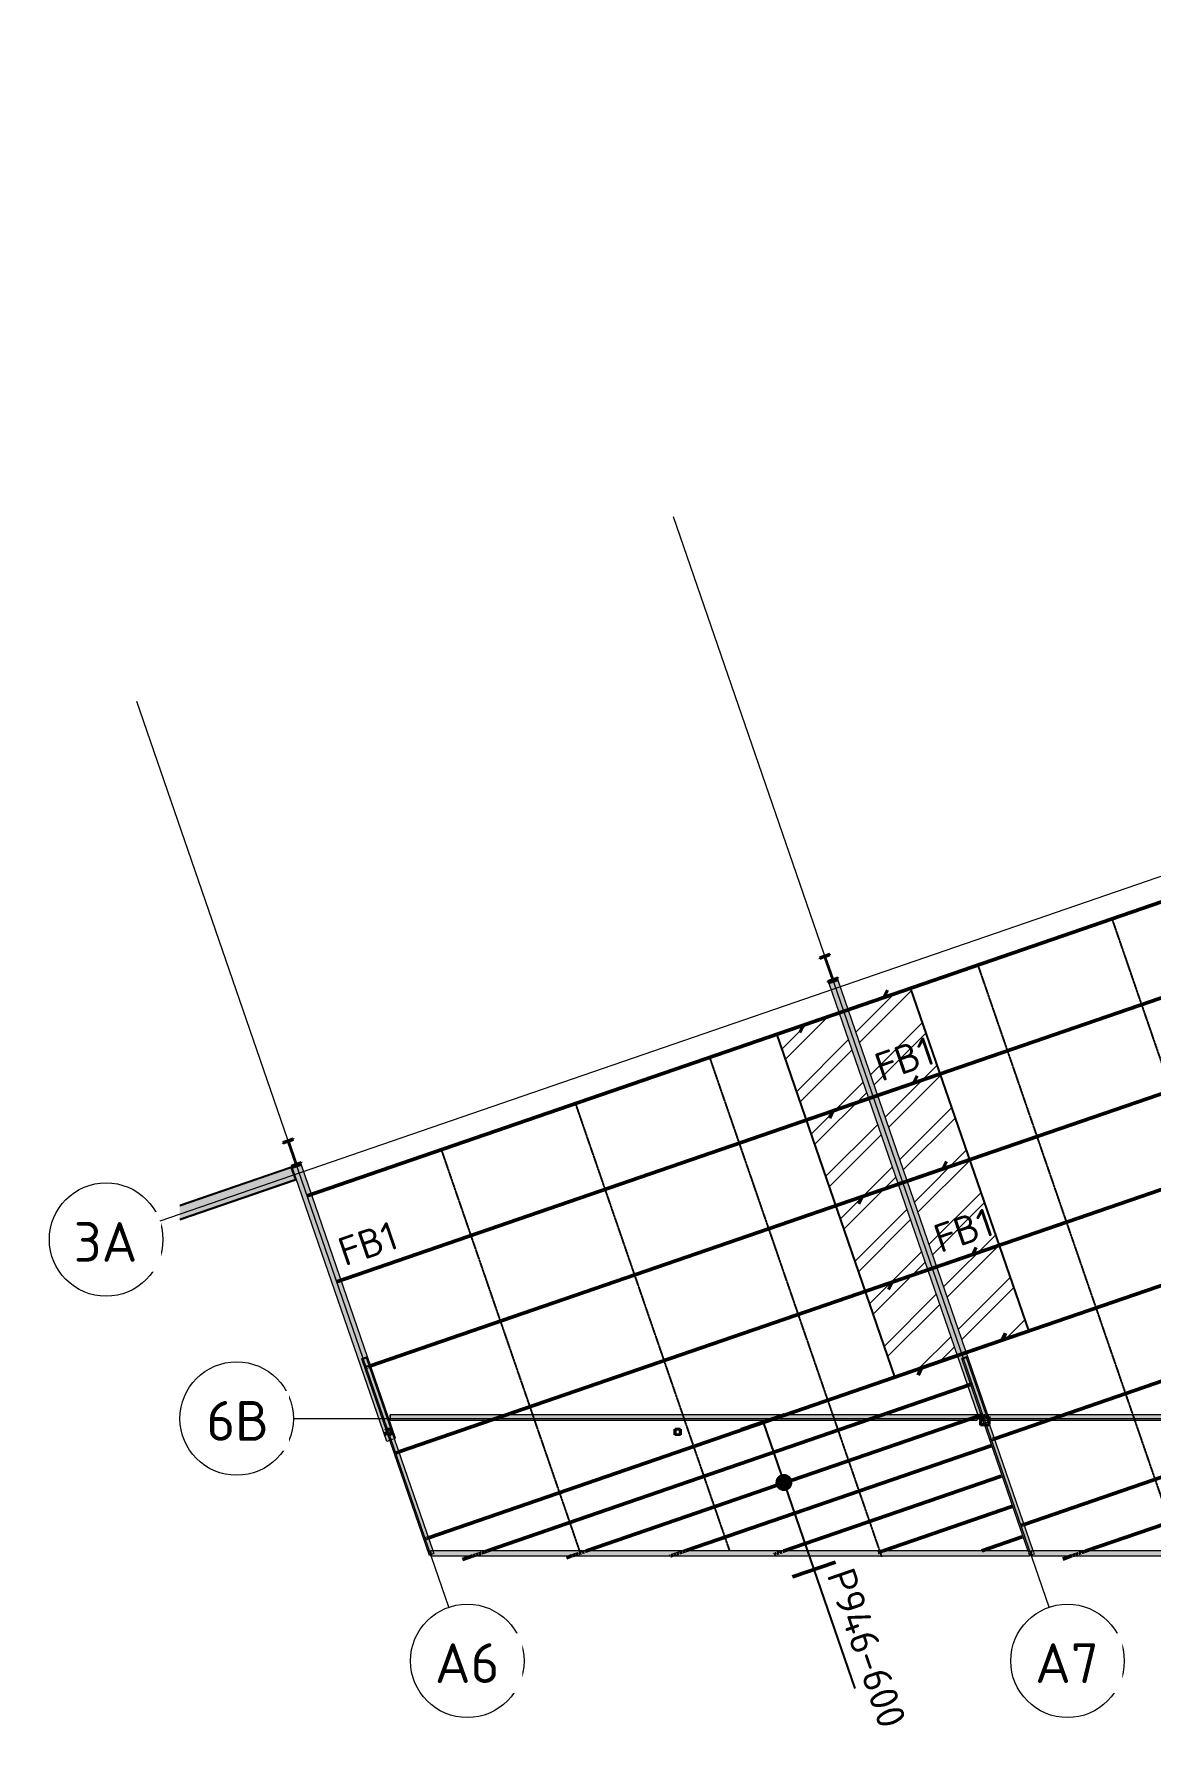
# Model space of a CAD drawing. Header units: millimetres. Extents: x 632 to 197946, y -2790 to 4041528.
# Drawn here: x 86553 to 106219, y 3964303 to 3994255 of the extents above; entities that cross this region are included whole.
import ezdxf

# ---------------------------------------------------------------- set-up
doc = ezdxf.new("R2010")
doc.units = ezdxf.units.MM
for name, pattern in [('Dash', [7, 5, -2]), ('Hidden', [4, 3, -1]), ('Hidden Half', [3, 2, -1])]:
    doc.linetypes.add(name, pattern=pattern)
for name, color, linetype, lineweight in [('A-010-M_LINE', 90, 'Continuous', 13), ('S-280-A_STRUCT_FRAME', 2, 'Continuous', 18), ('S-280-M_COLUMN', 52, 'Continuous', 13), ('S-280-M_STRUCT_FRAME', 12, 'Continuous', 13), ('S-280-MH_COLUMN', 52, 'Hidden Half', 13), ('Z-000-T_TEXT', 131, 'Continuous', 25), ('Z-030-M_GRID', 191, 'Continuous', 13), ('Z-033_T_GRIDREF', 31, 'Continuous', 13), ('Z-060-M_DETAIL', 92, 'Continuous', 25)]:
    doc.layers.add(name, color=color, linetype=linetype, lineweight=lineweight)
doc.styles.add('ISOCPEUR_1', font='isocpeur.ttf', dxfattribs={"height": 700})
doc.styles.add('ISOCPEUR_2', font='isocpeur.ttf', dxfattribs={"height": 500})
doc.styles.add('ISOCPEUR_3', font='isocpeur.ttf', dxfattribs={"height": 2.5})

# ---------------------------------------------------------------- blocks, each defined once
blk = doc.blocks.new('NRP_Column-Steel-UB - SC121 - 460UB67_1-4110092-S6_011 - LOWER PURLIN PLAN - PART 1')
at = {"layer": 'S-280-M_COLUMN', "linetype": 'Hidden Half', "lineweight": 35}
blk.add_hatch(color=256, dxfattribs=at).paths.add_polyline_path([(-95, 0), (95, 0), (95, 13), (16, 13), (8, 16), (4, 24), (4, 430), (8, 438), (16, 441), (95, 441), (95, 454), (-95, 454), (-95, 441), (-16, 441), (-8, 438), (-4, 430), (-4, 24), (-8, 16), (-16, 13), (-95, 13)])
at = {"layer": 'S-280-M_COLUMN', "lineweight": 35}
for p, q in [((95, 454), (-95, 454)), ((-95, 454), (-95, 441)), ((-95, 441), (-16, 441)), ((-4, 430), (-4, 24)), ((4, 24), (4, 430)), ((16, 441), (95, 441)), ((95, 441), (95, 454)), ((-16, 13), (-95, 13)), ((-95, 13), (-95, 0)), ((-95, 0), (95, 0)), ((95, 13), (16, 13)), ((95, 0), (95, 13))]:
    blk.add_line(p, q, dxfattribs=at)
for centre, start, end in [((-16, 430), 0, 90), ((16, 430), 90, 180), ((-16, 24), 270, 0), ((16, 24), 180, 270)]:
    blk.add_arc(centre, 11.4, start, end, dxfattribs=at)
blk = doc.blocks.new('NRP_Framing-Steel-Purlin Z - P916 - EZ250-24-3997823-S6_011 - LOWER PURLIN PLAN - PART 1')
at = {"layer": 'S-280-M_STRUCT_FRAME', "color": 1, "lineweight": 50}
for p, q in [((-2387479, 3977271), (-2397644, 3973771)), ((-2387417, 3977398), (-2387479, 3977271))]:
    blk.add_line(p, q, dxfattribs=at)
blk = doc.blocks.new('NRP_Framing-Steel-Purlin Z - P916 - EZ250-24-3998015-S6_011 - LOWER PURLIN PLAN - PART 1')
at = {"layer": 'S-280-M_STRUCT_FRAME', "color": 1, "lineweight": 50}
for p, q in [((-2378024, 3980526), (-2388898, 3976782)), ((-2377962, 3980653), (-2378024, 3980526)), ((-2388898, 3976782), (-2388960, 3976655))]:
    blk.add_line(p, q, dxfattribs=at)
blk = doc.blocks.new('NRP_Framing-Steel-Purlin Z - P916 - EZ250-24-V49-S6_011 - LOWER PURLIN PLAN - PART 1')
at = {"layer": 'S-280-M_STRUCT_FRAME', "color": 1, "lineweight": 50}
for p, q in [((-2376401, 3976121), (-2376463, 3975994)), ((-2376463, 3975994), (-2380530, 3974594)), ((-2380812, 3974497), (-2387337, 3972250)), ((-2387337, 3972250), (-2387399, 3972123))]:
    blk.add_line(p, q, dxfattribs=at)
blk = doc.blocks.new('NRP_Framing-Steel-Purlin C - P946 - EC250-24-4000827-S6_011 - LOWER PURLIN PLAN - PART 1')
at = {"layer": 'S-280-M_STRUCT_FRAME', "color": 1, "lineweight": 50}
blk.add_line((-2385041, 3967760), (-2385754, 3967514), dxfattribs=at)
blk.add_line((-2385041, 3967760), (-2385754, 3967514), dxfattribs=at)
blk = doc.blocks.new('NRP_Framing-Steel-PFC - B308 - 250PFC-4155613-S6_011 - LOWER PURLIN PLAN - PART 1')
at = {"layer": 'S-280-M_STRUCT_FRAME', "linetype": 'Dash'}
for points in [[(-2399889, 3973608), (-2399889, 3973592), (-2397929, 3974267), (-2397934, 3974281)], [(-2399889, 3973359), (-2397857, 3974059), (-2397929, 3974267), (-2399889, 3973592)], [(-2399889, 3973344), (-2397852, 3974045), (-2397857, 3974059), (-2399889, 3973359)]]:
    blk.add_hatch(color=9, dxfattribs=at).paths.add_polyline_path(points)
at = {"layer": 'S-280-M_STRUCT_FRAME', "color": 55}
for p, q in [((-2397934, 3974281), (-2399889, 3973608)), ((-2397929, 3974267), (-2399889, 3973592)), ((-2397934, 3974281), (-2397929, 3974267)), ((-2397929, 3974267), (-2397857, 3974059)), ((-2397857, 3974059), (-2399889, 3973359)), ((-2397852, 3974045), (-2399889, 3973344)), ((-2397857, 3974059), (-2397852, 3974045))]:
    blk.add_line(p, q, dxfattribs=at)
at = {"layer": 'S-280-M_STRUCT_FRAME', "color": 55, "linetype": 'Dash'}
for p, q in [((-2397929, 3974267), (-2399889, 3973592)), ((-2397857, 3974059), (-2399889, 3973359))]:
    blk.add_line(p, q, dxfattribs=at)
blk = doc.blocks.new('NRP_Framing-Steel-PFC - OR308 - 250PFC-3898688-S6_011 - LOWER PURLIN PLAN - PART 1')
at = {"layer": 'S-280-M_STRUCT_FRAME', "linetype": 'Dash'}
for points in [[(-2386107, 3970895), (-2386100, 3970898), (-2386104, 3970909), (-2386112, 3970907), (-2386108, 3970898)], [(-2384903, 3967431), (-2384877, 3967440), (-2384877, 3967514), (-2384848, 3967514), (-2386022, 3970924), (-2386107, 3970895), (-2384943, 3967514), (-2384903, 3967514)], [(-2386100, 3970898), (-2386022, 3970925), (-2386026, 3970936), (-2386103, 3970907)]]:
    blk.add_hatch(color=9, dxfattribs=at).paths.add_polyline_path(points)
at = {"layer": 'S-280-M_STRUCT_FRAME', "color": 55}
for p, q in [((-2386026, 3970937), (-2386112, 3970907)), ((-2386104, 3970909), (-2386026, 3970936)), ((-2386026, 3970936), (-2386026, 3970937)), ((-2386022, 3970925), (-2386026, 3970936)), ((-2386112, 3970907), (-2386107, 3970895)), ((-2386107, 3970895), (-2386022, 3970924)), ((-2386107, 3970895), (-2384943, 3967514)), ((-2386100, 3970898), (-2386104, 3970909)), ((-2386022, 3970925), (-2386100, 3970898)), ((-2386022, 3970924), (-2386022, 3970925)), ((-2384848, 3967514), (-2386022, 3970924)), ((-2384877, 3967440), (-2384903, 3967431))]:
    blk.add_line(p, q, dxfattribs=at)
at = {"layer": 'S-280-M_STRUCT_FRAME', "color": 55, "linetype": 'Dash'}
for p, q in [((-2384943, 3967514), (-2384913, 3967428)), ((-2384903, 3967431), (-2384913, 3967428)), ((-2384828, 3967457), (-2384877, 3967440)), ((-2384828, 3967457), (-2384848, 3967514))]:
    blk.add_line(p, q, dxfattribs=at)
blk = doc.blocks.new('NRP_Framing-Steel-PFC - B309 - 300PFC-4143857-S6_011 - LOWER PURLIN PLAN - PART 1')
at = {"layer": 'S-280-M_STRUCT_FRAME', "linetype": 'Dash'}
for points in [[(-2396178, 3969910), (-2396183, 3969910), (-2396183, 3969828), (-2396178, 3969828)], [(-2396183, 3969820), (-2396178, 3969820), (-2396178, 3969828), (-2396183, 3969828), (-2396183, 3969828)], [(-2396178, 3969820), (-2385838, 3969820), (-2385838, 3969910), (-2396178, 3969910), (-2396178, 3969846)]]:
    blk.add_hatch(color=9, dxfattribs=at).paths.add_polyline_path(points)
at = {"layer": 'S-280-M_STRUCT_FRAME', "color": 55}
for p, q in [((-2396183, 3969828), (-2396183, 3969910)), ((-2396183, 3969910), (-2396183, 3969910)), ((-2396183, 3969910), (-2396183, 3969820)), ((-2396178, 3969910), (-2396183, 3969910)), ((-2396178, 3969828), (-2396183, 3969828)), ((-2396183, 3969820), (-2396178, 3969820)), ((-2396178, 3969820), (-2396178, 3969910)), ((-2396178, 3969910), (-2396178, 3969910)), ((-2396178, 3969910), (-2396178, 3969828)), ((-2385838, 3969910), (-2396178, 3969910)), ((-2396178, 3969820), (-2385838, 3969820)), ((-2385838, 3969910), (-2385838, 3969820))]:
    blk.add_line(p, q, dxfattribs=at)
at = {"layer": 'S-280-M_STRUCT_FRAME', "color": 55, "linetype": 'Dash'}
for p, q in [((-2396183, 3969910), (-2396183, 3969910)), ((-2396183, 3969910), (-2396183, 3969910)), ((-2396178, 3969910), (-2396178, 3969910)), ((-2396178, 3969910), (-2396178, 3969910)), ((-2396178, 3969828), (-2396178, 3969828))]:
    blk.add_line(p, q, dxfattribs=at)
blk = doc.blocks.new('NRP_Framing-Steel-PFC - B309 - 300PFC-3900281-S6_011 - LOWER PURLIN PLAN - PART 1')
at = {"layer": 'S-280-M_STRUCT_FRAME', "linetype": 'Dash'}
blk.add_hatch(color=9, dxfattribs=at).paths.add_polyline_path([(-2385642, 3969820), (-2375286, 3969820), (-2375286, 3969910), (-2385651, 3969910), (-2385622, 3969826), (-2385644, 3969826)])
at = {"layer": 'S-280-M_STRUCT_FRAME', "color": 55, "linetype": 'Dash'}
for p, q in [((-2385718, 3969828), (-2385718, 3969910)), ((-2385718, 3969910), (-2385718, 3969910)), ((-2385718, 3969910), (-2385718, 3969820)), ((-2385713, 3969910), (-2385718, 3969910)), ((-2385718, 3969910), (-2385718, 3969910)), ((-2385713, 3969828), (-2385718, 3969828)), ((-2385718, 3969820), (-2385713, 3969820)), ((-2385713, 3969820), (-2385713, 3969910)), ((-2385713, 3969910), (-2385713, 3969910)), ((-2385713, 3969910), (-2385713, 3969828)), ((-2385651, 3969910), (-2385713, 3969910)), ((-2385713, 3969910), (-2385713, 3969910)), ((-2385713, 3969828), (-2385713, 3969828)), ((-2385713, 3969820), (-2385642, 3969820))]:
    blk.add_line(p, q, dxfattribs=at)
at = {"layer": 'S-280-M_STRUCT_FRAME', "color": 55}
for p, q in [((-2375286, 3969910), (-2385651, 3969910)), ((-2385642, 3969820), (-2375286, 3969820)), ((-2375286, 3969910), (-2375286, 3969820))]:
    blk.add_line(p, q, dxfattribs=at)
blk = doc.blocks.new('NRP_Framing-Steel-PFC - B308 - 250PFC-V45-S6_011 - LOWER PURLIN PLAN - PART 1')
at = {"layer": 'S-280-M_STRUCT_FRAME', "linetype": 'Dash'}
for points in [[(-2384881, 3967432), (-2384877, 3967432), (-2384877, 3967440), (-2384881, 3967439)], [(-2384881, 3967424), (-2384877, 3967424), (-2384877, 3967432), (-2384881, 3967432), (-2384881, 3967428)], [(-2374326, 3967424), (-2374326, 3967514), (-2384877, 3967514), (-2384877, 3967424), (-2377465, 3967424)]]:
    blk.add_hatch(color=9, dxfattribs=at).paths.add_polyline_path(points)
at = {"layer": 'S-280-M_STRUCT_FRAME', "color": 55, "linetype": 'Dash'}
for p, q in [((-2384881, 3967439), (-2384881, 3967514)), ((-2384881, 3967514), (-2384881, 3967514)), ((-2384881, 3967514), (-2384881, 3967439)), ((-2384877, 3967514), (-2384881, 3967514)), ((-2384881, 3967514), (-2384881, 3967514)), ((-2384877, 3967514), (-2384877, 3967514)), ((-2384877, 3967514), (-2384877, 3967440)), ((-2384877, 3967514), (-2384877, 3967514)), ((-2384877, 3967432), (-2384877, 3967432))]:
    blk.add_line(p, q, dxfattribs=at)
at = {"layer": 'S-280-M_STRUCT_FRAME', "color": 55}
for p, q in [((-2384881, 3967432), (-2384881, 3967439)), ((-2384881, 3967439), (-2384881, 3967424)), ((-2384877, 3967432), (-2384881, 3967432)), ((-2384881, 3967424), (-2384877, 3967424)), ((-2384877, 3967424), (-2384877, 3967514)), ((-2374326, 3967514), (-2384877, 3967514)), ((-2384877, 3967440), (-2384877, 3967432)), ((-2384877, 3967424), (-2374326, 3967424)), ((-2374326, 3967514), (-2374326, 3967424))]:
    blk.add_line(p, q, dxfattribs=at)
blk = doc.blocks.new('NRP_Framing-Steel-PFC - B308 - 250PFC-4000334-S6_011 - LOWER PURLIN PLAN - PART 1')
at = {"layer": 'S-280-M_STRUCT_FRAME', "linetype": 'Dash'}
for points in [[(-2395470, 3967432), (-2395466, 3967432), (-2395466, 3967447), (-2395470, 3967445), (-2395470, 3967437)], [(-2395466, 3967424), (-2395466, 3967432), (-2395470, 3967432), (-2395470, 3967424), (-2395466, 3967424)], [(-2395466, 3967424), (-2384903, 3967424), (-2384903, 3967514), (-2395466, 3967514)]]:
    blk.add_hatch(color=9, dxfattribs=at).paths.add_polyline_path(points)
at = {"layer": 'S-280-M_STRUCT_FRAME', "color": 55, "linetype": 'Dash'}
for p, q in [((-2395470, 3967445), (-2395470, 3967514)), ((-2395470, 3967514), (-2395470, 3967514)), ((-2395470, 3967514), (-2395470, 3967445)), ((-2395466, 3967514), (-2395470, 3967514)), ((-2395470, 3967514), (-2395470, 3967514)), ((-2395466, 3967514), (-2395466, 3967514)), ((-2395466, 3967514), (-2395466, 3967447)), ((-2395466, 3967514), (-2395466, 3967514)), ((-2395466, 3967432), (-2395466, 3967432))]:
    blk.add_line(p, q, dxfattribs=at)
at = {"layer": 'S-280-M_STRUCT_FRAME', "color": 55}
for p, q in [((-2395470, 3967432), (-2395470, 3967445)), ((-2395470, 3967445), (-2395470, 3967424)), ((-2395466, 3967432), (-2395470, 3967432)), ((-2395470, 3967424), (-2395466, 3967424)), ((-2395466, 3967424), (-2395466, 3967514)), ((-2384903, 3967514), (-2395466, 3967514)), ((-2395466, 3967447), (-2395466, 3967432)), ((-2395466, 3967424), (-2384903, 3967424)), ((-2384903, 3967514), (-2384903, 3967424))]:
    blk.add_line(p, q, dxfattribs=at)
blk = doc.blocks.new('NRP_Framing-Steel-Purlin Z - P916 - EZ250-24-V48-S6_011 - LOWER PURLIN PLAN - PART 1')
at = {"layer": 'S-280-M_STRUCT_FRAME', "color": 1, "lineweight": 50}
for p, q in [((-2386439, 3974249), (-2396545, 3970769)), ((-2386377, 3974376), (-2386439, 3974249))]:
    blk.add_line(p, q, dxfattribs=at)
at = {"layer": 'S-280-M_STRUCT_FRAME', "color": 1, "linetype": 'Dash', "lineweight": 50}
blk.add_line((-2396545, 3970769), (-2396603, 3970749), dxfattribs=at)
blk = doc.blocks.new('NRP_Framing-Steel-Purlin Z - P916 - EZ250-24-V57-S6_011 - LOWER PURLIN PLAN - PART 1')
at = {"layer": 'S-280-M_STRUCT_FRAME', "color": 1, "lineweight": 50}
for p, q in [((-2385919, 3972738), (-2396025, 3969258)), ((-2385857, 3972865), (-2385919, 3972738))]:
    blk.add_line(p, q, dxfattribs=at)
at = {"layer": 'S-280-M_STRUCT_FRAME', "color": 1, "linetype": 'Dash', "lineweight": 50}
blk.add_line((-2396025, 3969258), (-2396083, 3969238), dxfattribs=at)
blk = doc.blocks.new('NRP_Framing-Steel-Purlin C - P946 - EC250-24-4000674-S6_011 - LOWER PURLIN PLAN - PART 1')
at = {"layer": 'S-280-M_STRUCT_FRAME', "color": 1, "lineweight": 50}
for p, q in [((-2385596, 3969368), (-2390980, 3967514)), ((-2385596, 3969368), (-2390980, 3967514)), ((-2391241, 3967424), (-2391244, 3967423)), ((-2391241, 3967424), (-2391244, 3967423))]:
    blk.add_line(p, q, dxfattribs=at)
at = {"layer": 'S-280-M_STRUCT_FRAME', "color": 1, "linetype": 'Dash', "lineweight": 50}
blk.add_line((-2390980, 3967514), (-2391241, 3967424), dxfattribs=at)
blk.add_line((-2390980, 3967514), (-2391241, 3967424), dxfattribs=at)
blk = doc.blocks.new('NRP_Framing-Steel-Purlin C - P946 - EC250-24-4000828-S6_011 - LOWER PURLIN PLAN - PART 1')
at = {"layer": 'S-280-M_STRUCT_FRAME', "color": 1, "lineweight": 50}
for p, q in [((-2385768, 3969908), (-2389098, 3968762)), ((-2385768, 3969908), (-2389098, 3968762)), ((-2389380, 3968665), (-2392721, 3967514)), ((-2389380, 3968665), (-2392721, 3967514)), ((-2392983, 3967424), (-2393073, 3967393)), ((-2392983, 3967424), (-2393073, 3967393))]:
    blk.add_line(p, q, dxfattribs=at)
at = {"layer": 'S-280-M_STRUCT_FRAME', "color": 1, "linetype": 'Dash', "lineweight": 50}
for p, q in [((-2385753, 3969913), (-2385768, 3969908)), ((-2385753, 3969913), (-2385768, 3969908)), ((-2392721, 3967514), (-2392983, 3967424)), ((-2392721, 3967514), (-2392983, 3967424))]:
    blk.add_line(p, q, dxfattribs=at)
blk = doc.blocks.new('NRP_Framing-Steel-Purlin C - P946 - EC250-24-4000829-S6_011 - LOWER PURLIN PLAN - PART 1')
at = {"layer": 'S-280-M_STRUCT_FRAME', "color": 1, "lineweight": 50}
for p, q in [((-2385952, 3970445), (-2394463, 3967514)), ((-2385952, 3970445), (-2394463, 3967514)), ((-2394725, 3967424), (-2394903, 3967363)), ((-2394725, 3967424), (-2394903, 3967363))]:
    blk.add_line(p, q, dxfattribs=at)
at = {"layer": 'S-280-M_STRUCT_FRAME', "color": 1, "linetype": 'Dash', "lineweight": 50}
for p, q in [((-2385938, 3970450), (-2385952, 3970445)), ((-2385938, 3970450), (-2385952, 3970445)), ((-2394463, 3967514), (-2394725, 3967424)), ((-2394463, 3967514), (-2394725, 3967424))]:
    blk.add_line(p, q, dxfattribs=at)
blk = doc.blocks.new('NRP_Framing-Steel-Purlin C - P946 - EC250-24-4000830-S6_011 - LOWER PURLIN PLAN - PART 1')
at = {"layer": 'S-280-M_STRUCT_FRAME', "color": 1, "lineweight": 50}
blk.add_line((-2385411, 3968832), (-2389238, 3967514), dxfattribs=at)
blk.add_line((-2385411, 3968832), (-2389238, 3967514), dxfattribs=at)
at = {"layer": 'S-280-M_STRUCT_FRAME', "color": 1, "linetype": 'Dash', "lineweight": 50}
blk.add_line((-2389238, 3967514), (-2389414, 3967453), dxfattribs=at)
blk.add_line((-2389238, 3967514), (-2389414, 3967453), dxfattribs=at)
blk = doc.blocks.new('NRP_Framing-Steel-Purlin C - P946 - EC250-24-4000831-S6_011 - LOWER PURLIN PLAN - PART 1')
at = {"layer": 'S-280-M_STRUCT_FRAME', "color": 1, "lineweight": 50}
blk.add_line((-2385226, 3968296), (-2387496, 3967514), dxfattribs=at)
blk.add_line((-2385226, 3968296), (-2387496, 3967514), dxfattribs=at)
at = {"layer": 'S-280-M_STRUCT_FRAME', "color": 1, "linetype": 'Dash', "lineweight": 50}
blk.add_line((-2387496, 3967514), (-2387584, 3967484), dxfattribs=at)
blk.add_line((-2387496, 3967514), (-2387584, 3967484), dxfattribs=at)
blk = doc.blocks.new('NRP_Framing-Steel-Purlin C - P946 - EC250-24-V52-S6_011 - LOWER PURLIN PLAN - PART 1')
at = {"layer": 'S-280-M_STRUCT_FRAME', "color": 1, "lineweight": 50}
for p, q in [((-2375379, 3970454), (-2383916, 3967514)), ((-2375379, 3970454), (-2383916, 3967514)), ((-2384177, 3967424), (-2384330, 3967371)), ((-2384177, 3967424), (-2384330, 3967371))]:
    blk.add_line(p, q, dxfattribs=at)
at = {"layer": 'S-280-M_STRUCT_FRAME', "color": 1, "linetype": 'Dash', "lineweight": 50}
for p, q in [((-2375365, 3970459), (-2375379, 3970454)), ((-2375365, 3970459), (-2375379, 3970454)), ((-2383916, 3967514), (-2384177, 3967424)), ((-2383916, 3967514), (-2384177, 3967424))]:
    blk.add_line(p, q, dxfattribs=at)
blk = doc.blocks.new('NRP_Extent _v2_ - 1-200-4007825-S6_011 - LOWER PURLIN PLAN - PART 1')
at = {"layer": 'Z-060-M_DETAIL'}
blk.add_hatch(color=256, dxfattribs=at).paths.add_polyline_path([(-145, 39), (-150, 0), (-145, -39), (-130, -75), (-106, -106), (-75, -130), (-39, -145), (0, -150), (39, -145), (75, -130), (106, -106), (130, -75), (145, -39), (150, 0), (145, 39), (130, 75), (106, 106), (75, 130), (39, 145), (0, 150), (-39, 145), (-75, 130), (-106, 106), (-130, 75)])
at = {"layer": 'Z-060-M_DETAIL', "lineweight": 50}
for p, q in [((-1622, 400), (-1622, -400)), ((1126, 400), (1126, -400))]:
    blk.add_line(p, q, dxfattribs=at)
at = {"layer": 'Z-060-M_DETAIL'}
for p, q in [((1126, 0), (-1622, 0)), ((-1622, 0), (-3844, 0))]:
    blk.add_line(p, q, dxfattribs=at)
blk = doc.blocks.new('NRP_Bridging Plan _v2_ - 3 Rows-4021480-S6_011 - LOWER PURLIN PLAN - PART 1')
at = {"layer": 'Z-060-M_DETAIL', "linetype": 'Hidden'}
for p, q in [((2170, 2403), (2170, -5115)), ((4670, 2403), (4670, -5115)), ((7170, 2403), (7170, -5115))]:
    blk.add_line(p, q, dxfattribs=at)
blk = doc.blocks.new('NRP_Bridging Plan _v2_ - 3 Rows-4021877-S6_011 - LOWER PURLIN PLAN - PART 1')
at = {"layer": 'Z-060-M_DETAIL', "linetype": 'Hidden'}
for p, q in [((2170, 2403), (2170, -8549)), ((4670, 2403), (4670, -8549)), ((7170, 2403), (7170, -8549))]:
    blk.add_line(p, q, dxfattribs=at)
blk = doc.blocks.new('Grid - NRP_Grid-Head-320187-S6_011 - LOWER PURLIN PLAN - PART 1')
at = {"layer": 'Z-033_T_GRIDREF'}
blk.add_circle((0, 0), 5, dxfattribs=at)
blk = doc.blocks.new('NRP_Fly Brace BN - FB1-4028766-S6_011 - LOWER PURLIN PLAN - PART 1')
at = {"layer": 'Z-000-T_TEXT'}
blk.add_line((0, 0), (5, 0), dxfattribs=at)
at = {"layer": 'Z-000-T_TEXT', "lineweight": 13, "insert": (1.11, 3.49), "char_height": 2.5, "width": 6.0928, "attachment_point": 1, "style": 'ISOCPEUR_3'}
blk.add_mtext('FB1', dxfattribs=at)

msp = doc.modelspace()

# ---------------------------------------------------------------- hatches: boundary and pattern name
at = {"layer": 'S-280-M_COLUMN'}
h = msp.add_hatch(color=256, dxfattribs=at)
h.paths.add_polyline_path([(103232, 3969732), (103303, 3969732), (103301, 3969737), (103237, 3969737), (103237, 3969759), (103232, 3969771), (103232, 3969747)])
h.paths.add_polyline_path([(103382, 3969778), (103382, 3969796), (103377, 3969792), (103379, 3969787)])
h = msp.add_hatch(color=256, dxfattribs=at)
h.paths.add_polyline_path([(97944, 3969562), (97944, 3969662), (97844, 3969662), (97844, 3969562)])
h.paths.add_polyline_path([(97849, 3969567), (97849, 3969657), (97939, 3969657), (97939, 3969567)])
at = {"layer": 'S-280-M_STRUCT_FRAME'}
for points in [[(100565, 3977519), (100640, 3977544), (100635, 3977558), (100560, 3977533)], [(100646, 3977546), (100721, 3977572), (100716, 3977586), (100641, 3977558), (100644, 3977551)], [(91109, 3974263), (91185, 3974289), (91180, 3974303), (91105, 3974277)], [(92768, 3969445), (92819, 3969463), (92325, 3970899), (92410, 3970927), (92905, 3969492), (92925, 3969499), (91266, 3974316), (91110, 3974263), (92543, 3970099)], [(91190, 3974291), (91265, 3974317), (91260, 3974331), (91186, 3974303), (91189, 3974295)], [(92329, 3970886), (92336, 3970890), (92333, 3970901), (92325, 3970899), (92328, 3970890)], [(93517, 3967437), (93544, 3967447), (93544, 3967514), (93586, 3967514), (92414, 3970916), (92329, 3970886), (92600, 3970099)], [(92336, 3970890), (92414, 3970916), (92410, 3970927), (92333, 3970899)]]:
    msp.add_hatch(color=9, dxfattribs=at).paths.add_polyline_path(points)
h = msp.add_hatch(color=9, dxfattribs=at)
h.paths.add_polyline_path([(103241, 3969747), (103292, 3969765), (102898, 3970907), (102984, 3970936), (103366, 3969826), (103388, 3969826), (100721, 3977572), (100565, 3977518), (103214, 3969826)])
h.paths.add_polyline_path([(103377, 3969794), (103397, 3969801), (103390, 3969820), (103368, 3969820)])
h = msp.add_hatch(color=9, dxfattribs=at)
h.paths.add_polyline_path([(100646, 3977546), (100640, 3977560), (100635, 3977558), (100641, 3977545), (100644, 3977546)])
h.paths.add_polyline_path([(100721, 3977572), (100719, 3977572), (100687, 3977560)])
h = msp.add_hatch(color=9, dxfattribs=at)
h.paths.add_polyline_path([(91190, 3974291), (91185, 3974305), (91180, 3974303), (91185, 3974289), (91189, 3974290)])
h.paths.add_polyline_path([(91266, 3974316), (91265, 3974317), (91190, 3974291)])
at = {"layer": 'Z-060-M_DETAIL', "lineweight": 18}
h = msp.add_hatch(dxfattribs=at)
h.set_pattern_fill('FP_5', color=8, style=0, pattern_type=2)
h.set_pattern_definition([(45, (2489009.8, 0), (-502.89434, 502.89434), []), (45, (2489009.8, 762), (-502.89434, 502.89434), [])])
h.paths.add_polyline_path([(101718, 3970583), (102822, 3970963), (100741, 3977006), (99637, 3976626), (100641, 3973712)])
h.paths.add_polyline_path([(102978, 3971017), (104082, 3971397), (102001, 3977440), (100897, 3977060), (101934, 3974048)])

# ---------------------------------------------------------------- linework, layer by layer
at = {"layer": 'A-010-M_LINE', "lineweight": 25}
for p, q in [((102001, 3977440), (99637, 3976626)), ((104082, 3971397), (102001, 3977440)), ((99637, 3976626), (101718, 3970583)), ((101718, 3970583), (104082, 3971397))]:
    msp.add_line(p, q, dxfattribs=at)
at = {"layer": 'A-010-M_LINE', "linetype": 'Hidden', "lineweight": 25}
for p, q in [((100903, 3969111), (101489, 3967409)), ((98539, 3968297), (98809, 3967514))]:
    msp.add_line(p, q, dxfattribs=at)
at = {"layer": 'S-280-M_COLUMN', "lineweight": 35}
for p, q in [((103232, 3969732), (103232, 3969771)), ((103237, 3969757), (103237, 3969737)), ((103382, 3969796), (103382, 3969778)), ((97844, 3969662), (97944, 3969662)), ((97844, 3969562), (97844, 3969662)), ((97944, 3969562), (97844, 3969562)), ((97849, 3969657), (97849, 3969567)), ((97939, 3969657), (97849, 3969657)), ((97849, 3969567), (97939, 3969567)), ((97939, 3969567), (97939, 3969657)), ((97944, 3969662), (97944, 3969562)), ((103303, 3969732), (103232, 3969732)), ((103237, 3969737), (103301, 3969737))]:
    msp.add_line(p, q, dxfattribs=at)
at = {"layer": 'S-280-M_STRUCT_FRAME', "color": 55}
for p, q in [((100716, 3977587), (100560, 3977533)), ((100560, 3977533), (100635, 3977558)), ((100560, 3977533), (100560, 3977533)), ((100560, 3977533), (100565, 3977519)), ((100565, 3977518), (100721, 3977572)), ((100640, 3977544), (100565, 3977519)), ((100635, 3977558), (100640, 3977544)), ((100641, 3977560), (100716, 3977586)), ((100646, 3977546), (100641, 3977560)), ((100721, 3977572), (100646, 3977546)), ((100716, 3977586), (100716, 3977587)), ((100721, 3977572), (100716, 3977586)), ((100721, 3977572), (100721, 3977572)), ((103388, 3969826), (100721, 3977572)), ((100565, 3977519), (100565, 3977518)), ((103241, 3969747), (100565, 3977518)), ((91260, 3974331), (91104, 3974278)), ((91104, 3974278), (91105, 3974277)), ((91105, 3974277), (91180, 3974303)), ((91105, 3974277), (91109, 3974263)), ((91185, 3974289), (91109, 3974263)), ((91109, 3974263), (91110, 3974263)), ((91110, 3974263), (91266, 3974316)), ((92768, 3969445), (91110, 3974263)), ((91180, 3974303), (91185, 3974289)), ((91186, 3974305), (91261, 3974331)), ((91190, 3974291), (91186, 3974305)), ((91265, 3974317), (91190, 3974291)), ((91261, 3974331), (91260, 3974331)), ((91265, 3974317), (91261, 3974331)), ((91266, 3974316), (91265, 3974317)), ((92925, 3969499), (91266, 3974316)), ((92410, 3970928), (92325, 3970899)), ((92325, 3970899), (92329, 3970886)), ((92329, 3970886), (92414, 3970916)), ((92329, 3970886), (93517, 3967437)), ((92333, 3970901), (92410, 3970927)), ((92336, 3970890), (92333, 3970901)), ((92414, 3970916), (92336, 3970890)), ((92410, 3970927), (92410, 3970928)), ((92414, 3970916), (92410, 3970927)), ((92414, 3970916), (92414, 3970916)), ((93586, 3967514), (92414, 3970916)), ((103241, 3969747), (103292, 3969765)), ((103377, 3969794), (103397, 3969801)), ((103397, 3969801), (103390, 3969820)), ((92819, 3969463), (92768, 3969445)), ((92925, 3969499), (92905, 3969492)), ((93544, 3967447), (93517, 3967437))]:
    msp.add_line(p, q, dxfattribs=at)
at = {"layer": 'S-280-M_STRUCT_FRAME', "color": 55, "linetype": 'Dash'}
for p, q in [((103292, 3969765), (103377, 3969794)), ((103390, 3969820), (103388, 3969826)), ((92905, 3969492), (92820, 3969463)), ((93602, 3967466), (93544, 3967447)), ((93602, 3967466), (93586, 3967514))]:
    msp.add_line(p, q, dxfattribs=at)
at = {"layer": 'S-280-MH_COLUMN', "lineweight": 35}
for p, q in [((103232, 3969882), (103382, 3969882)), ((103232, 3969771), (103232, 3969882)), ((103237, 3969877), (103237, 3969757)), ((103377, 3969877), (103237, 3969877)), ((103377, 3969737), (103377, 3969877)), ((103382, 3969882), (103382, 3969796)), ((103382, 3969778), (103382, 3969732)), ((92748, 3969662), (92848, 3969662)), ((92748, 3969562), (92748, 3969662)), ((92848, 3969562), (92748, 3969562)), ((92753, 3969657), (92753, 3969567)), ((92843, 3969657), (92753, 3969657)), ((92753, 3969567), (92843, 3969567)), ((92843, 3969567), (92843, 3969657)), ((92848, 3969662), (92848, 3969562)), ((103301, 3969737), (103377, 3969737)), ((103382, 3969732), (103303, 3969732))]:
    msp.add_line(p, q, dxfattribs=at)
at = {"layer": 'Z-030-M_GRID'}
msp.add_line((104439, 3966520), (97820, 3985742), dxfattribs=at)

# ---------------------------------------------------------------- block references
at = {"layer": 'S-280-M_COLUMN', "lineweight": 35, "rotation": 19.00040712021459}
for p in [(100633, 3977572), (91178, 3974317)]:
    msp.add_blockref('NRP_Column-Steel-UB - SC121 - 460UB67_1-4110092-S6_011 - LOWER PURLIN PLAN - PART 1', p, dxfattribs=at)
at = {"layer": 'S-280-M_STRUCT_FRAME', "color": 1, "lineweight": 50}
for name, p in [('NRP_Framing-Steel-Purlin Z - P916 - EZ250-24-3998015-S6_011 - LOWER PURLIN PLAN - PART 1', (2489010, 0)), ('NRP_Framing-Steel-Purlin Z - P916 - EZ250-24-3998015-S6_011 - LOWER PURLIN PLAN - PART 1', (2489530, -1511)), ('NRP_Framing-Steel-Purlin Z - P916 - EZ250-24-3998015-S6_011 - LOWER PURLIN PLAN - PART 1', (2490050, -3022)), ('NRP_Framing-Steel-Purlin Z - P916 - EZ250-24-3997823-S6_011 - LOWER PURLIN PLAN - PART 1', (2489010, 0)), ('NRP_Framing-Steel-Purlin Z - P916 - EZ250-24-V49-S6_011 - LOWER PURLIN PLAN - PART 1', (2489010, 0)), ('NRP_Framing-Steel-Purlin Z - P916 - EZ250-24-3997823-S6_011 - LOWER PURLIN PLAN - PART 1', (2489530, -1511)), ('NRP_Framing-Steel-Purlin Z - P916 - EZ250-24-3998015-S6_011 - LOWER PURLIN PLAN - PART 1', (2491091, -6043)), ('NRP_Framing-Steel-Purlin Z - P916 - EZ250-24-V48-S6_011 - LOWER PURLIN PLAN - PART 1', (2489010, 0)), ('NRP_Framing-Steel-Purlin Z - P916 - EZ250-24-V57-S6_011 - LOWER PURLIN PLAN - PART 1', (2499505, 234)), ('NRP_Framing-Steel-Purlin Z - P916 - EZ250-24-V57-S6_011 - LOWER PURLIN PLAN - PART 1', (2489010, 0)), ('NRP_Framing-Steel-Purlin Z - P916 - EZ250-24-V57-S6_011 - LOWER PURLIN PLAN - PART 1', (2500025, -1276)), ('NRP_Framing-Steel-Purlin Z - P916 - EZ250-24-V57-S6_011 - LOWER PURLIN PLAN - PART 1', (2489530, -1511)), ('NRP_Framing-Steel-Purlin C - P946 - EC250-24-4000829-S6_011 - LOWER PURLIN PLAN - PART 1', (2489010, 0)), ('NRP_Framing-Steel-Purlin C - P946 - EC250-24-V52-S6_011 - LOWER PURLIN PLAN - PART 1', (2489010, 0)), ('NRP_Framing-Steel-Purlin C - P946 - EC250-24-4000828-S6_011 - LOWER PURLIN PLAN - PART 1', (2489010, 0)), ('NRP_Framing-Steel-Purlin C - P946 - EC250-24-4000674-S6_011 - LOWER PURLIN PLAN - PART 1', (2489010, 0)), ('NRP_Framing-Steel-Purlin C - P946 - EC250-24-4000830-S6_011 - LOWER PURLIN PLAN - PART 1', (2489010, 0)), ('NRP_Framing-Steel-Purlin C - P946 - EC250-24-4000831-S6_011 - LOWER PURLIN PLAN - PART 1', (2489010, 0)), ('NRP_Framing-Steel-Purlin C - P946 - EC250-24-4000827-S6_011 - LOWER PURLIN PLAN - PART 1', (2489010, 0))]:
    msp.add_blockref(name, p, dxfattribs=at)
at = {"layer": 'S-280-M_STRUCT_FRAME', "color": 55}
msp.add_blockref('NRP_Framing-Steel-PFC - B308 - 250PFC-4155613-S6_011 - LOWER PURLIN PLAN - PART 1', (2489010, 0), dxfattribs=at)
at = {"layer": 'S-280-M_STRUCT_FRAME', "color": 55, "linetype": 'Dash'}
for name in ['NRP_Framing-Steel-PFC - OR308 - 250PFC-3898688-S6_011 - LOWER PURLIN PLAN - PART 1', 'NRP_Framing-Steel-PFC - B309 - 300PFC-4143857-S6_011 - LOWER PURLIN PLAN - PART 1', 'NRP_Framing-Steel-PFC - B309 - 300PFC-3900281-S6_011 - LOWER PURLIN PLAN - PART 1', 'NRP_Framing-Steel-PFC - B308 - 250PFC-4000334-S6_011 - LOWER PURLIN PLAN - PART 1', 'NRP_Framing-Steel-PFC - B308 - 250PFC-V45-S6_011 - LOWER PURLIN PLAN - PART 1']:
    msp.add_blockref(name, (2489010, 0), dxfattribs=at)
at = {"layer": 'Z-000-T_TEXT', "lineweight": 13, "xscale": 200, "yscale": 200, "zscale": 200, "rotation": 19.00040712021448}
for p in [(101339, 3975522), (102380, 3972501), (91884, 3972267)]:
    msp.add_blockref('NRP_Fly Brace BN - FB1-4028766-S6_011 - LOWER PURLIN PLAN - PART 1', p, dxfattribs=at)
at = {"layer": 'Z-033_T_GRIDREF', "xscale": 199.9999999999999, "yscale": 199.9999999999999, "zscale": 199.9999999999999}
for p, rotation in [((87824, 3973003), 109.0004071202156), ((90125, 3969847), 269.9999999999999), ((94188, 3965575), 19.00040712021559), ((104765, 3965575), 19.00040712021551)]:
    msp.add_blockref('Grid - NRP_Grid-Head-320187-S6_011 - LOWER PURLIN PLAN - PART 1', p, dxfattribs=dict(at, rotation=rotation))
at = {"layer": 'Z-060-M_DETAIL', "linetype": 'Hidden', "rotation": 19.0004071202145}
for name, p in [('NRP_Bridging Plan _v2_ - 3 Rows-4021877-S6_011 - LOWER PURLIN PLAN - PART 1', (101913, 3974868)), ('NRP_Bridging Plan _v2_ - 3 Rows-4021480-S6_011 - LOWER PURLIN PLAN - PART 1', (92458, 3971613))]:
    msp.add_blockref(name, p, dxfattribs=at)
at = {"layer": 'Z-060-M_DETAIL', "rotation": 109.0004071202322}
msp.add_blockref('NRP_Extent _v2_ - 1-200-4007825-S6_011 - LOWER PURLIN PLAN - PART 1', (99768, 3968720), dxfattribs=at)

# ---------------------------------------------------------------- texts
at = {"layer": 'S-280-A_STRUCT_FRAME', "lineweight": 13, "insert": (100990, 3967257), "char_height": 500, "width": 3559.49, "attachment_point": 1, "rotation": 289.0004, "style": 'ISOCPEUR_2'}
msp.add_mtext('P946-600', dxfattribs=at)

# ---------------------------------------------------------------- next in the draw order: texts
at = {"layer": 'Z-033_T_GRIDREF', "char_height": 700, "attachment_point": 1, "style": 'ISOCPEUR_1', "bg_fill": 3, "box_fill_scale": 1.25, "bg_fill_color": 256, "bg_fill_true_color": 13158600, "bg_fill_transparency": 0}
for s, insert, width in [('3A', (87253, 3973311), 1362.87), ('6B', (89592, 3970156), 1282.7), ('A6', (93618, 3965886), 1362.87), ('A7', (104195, 3965886), 1362.87)]:
    msp.add_mtext(s, dxfattribs=dict(at, insert=insert, width=width))

# ---------------------------------------------------------------- next in the draw order: linework, layer by layer
at = {"layer": 'Z-030-M_GRID'}
for p, q in [((149542, 3994255), (88770, 3973329)), ((93863, 3966520), (88365, 3982486)), ((91125, 3969847), (188400, 3969847))]:
    msp.add_line(p, q, dxfattribs=at)

doc.saveas('drawing.dxf')
